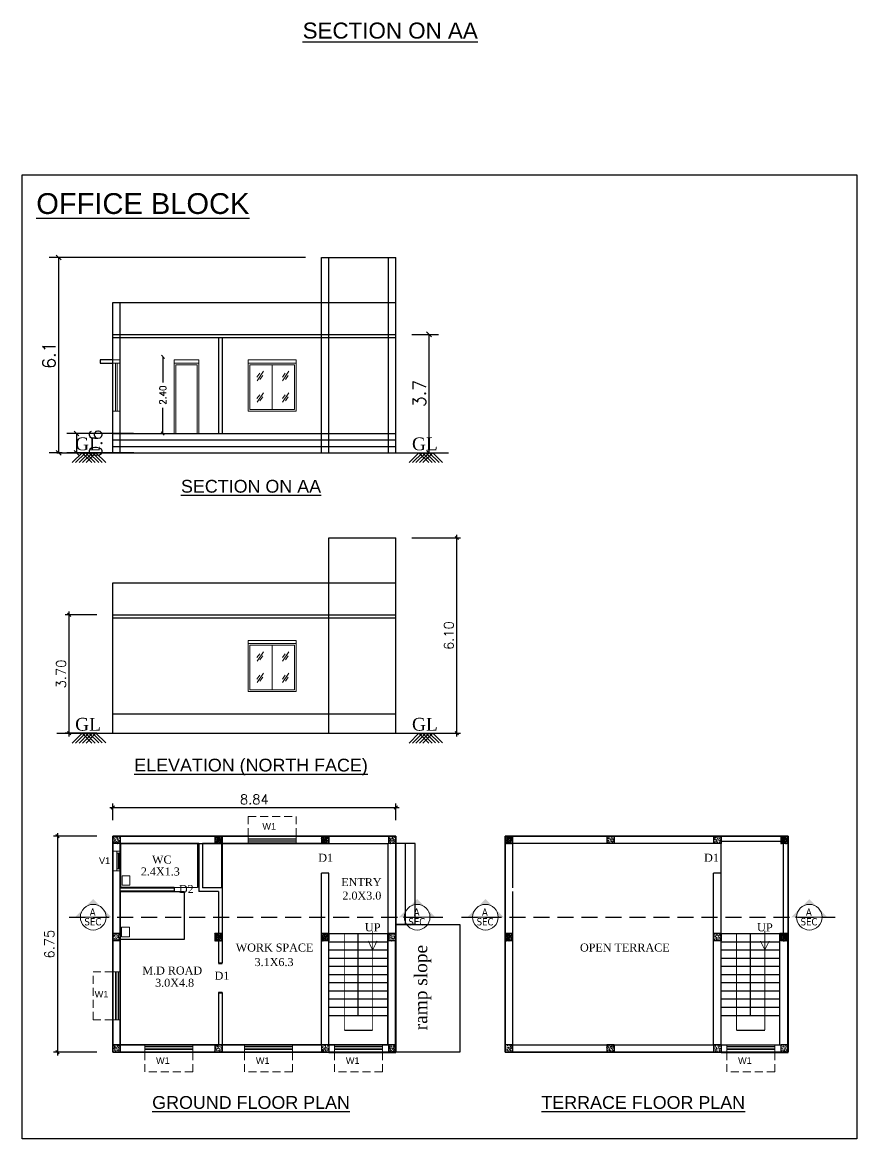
# Model space of a CAD drawing. Header units: metres. Extents: x 45752 to 165956, y -20087 to -17423.
# Drawn here: x 165883.07 to 165909.14, y -17599.53 to -17564.65 of the extents above; entities that cross this region are included whole.
import ezdxf
from ezdxf.enums import TextEntityAlignment as Align

# ---------------------------------------------------------------- set-up
doc = ezdxf.new("R2010")
doc.units = ezdxf.units.M
doc.header["$MEASUREMENT"] = 0
for name, pattern in [('CENTER', [2, 1.25, -0.25, 0.25, -0.25]), ('CENTERX2', [20.32, 12.7, -2.54, 2.54, -2.54]), ('HIDDEN', [0.375, 0.25, -0.125])]:
    doc.linetypes.add(name, pattern=pattern)
doc.layers.get('0').update_dxf_attribs({"linetype": 'CONTINUOUS', "lineweight": 30})
doc.layers.get('Defpoints').update_dxf_attribs({"linetype": 'CONTINUOUS'})
for name, color, linetype, lineweight in [('2.5 Door-Window', 6, 'CONTINUOUS', 9), ('BLK_4_FLR_0_WASH', 243, 'CONTINUOUS', 5), ('G.TEXT', 7, 'CONTINUOUS', 18), ('GRID CIRCULE', 8, 'CONTINUOUS', 18), ('HAT', 8, 'CONTINUOUS', 5), ('Title', 4, 'CONTINUOUS', 25), ('WALL', 7, 'CONTINUOUS', 40), ('WIN', 1, 'CONTINUOUS', 20)]:
    doc.layers.add(name, color=color, linetype=linetype, lineweight=lineweight)
for name, color, linetype in [('2CON', 1, 'CONTINUOUS'), ('5.1 TEXT', 7, 'CENTERX2'), ('BLDG', 6, 'CONTINUOUS'), ('BLK_4_FLR_0_CARPET_AREA', 14, 'CONTINUOUS'), ('BLK_4_FLR_0_REGULAR_ROOM_1', 4, 'CONTINUOUS'), ('BLK_4_FLR_0_WATER_CLOSET', 213, 'CONTINUOUS'), ('BLK_4_FLR_0_WC_BATH_HT', 223, 'CONTINUOUS'), ('BLK_4_HT_OF_BLDG', 5, 'CONTINUOUS'), ('BLK_4_PLINTH_HEIGHT', 7, 'CONTINUOUS'), ('concrete beam', 219, 'CONTINUOUS'), ('EL-DP', 200, 'CONTINUOUS'), ('frame', 253, 'CONTINUOUS'), ('G Line', 253, 'CONTINUOUS'), ('road', 1, 'CONTINUOUS'), ('Text', 4, 'CONTINUOUS')]:
    doc.layers.add(name, color=color, linetype=linetype)
doc.layers.add('BLK_4_COVERED_AREA', color=140, linetype='CONTINUOUS', plot=False)
doc.layers.add('BLK_4_FLR_0_BLT_UP_AREA', color=45, linetype='CONTINUOUS', plot=False)
doc.styles.add('NOS.', font='times.ttf')
doc.styles.add('ROMANS', font='romans')
doc.styles.add('ROMANT', font='arial.ttf')
doc.styles.add('ROOM TEXT', font='arial.ttf')
doc.styles.add('RS', font='romans.shx')
doc.styles.get("Standard").update_dxf_attribs({"font": 'romans.shx'})
doc.styles.add('Title block Rev. text', font='tahoma.ttf')
doc.dimstyles.new('app', dxfattribs={"dimtxt": 0.2, "dimasz": 0.1, "dimexe": 0.18, "dimexo": 0.0625, "dimgap": 0.09, "dimtad": 0, "dimzin": 0, "dimdsep": 46, "dimtxsty": 'Standard', "dimblk": 'OBLIQUE', "dimcen": 0.09, "dimse1": 1, "dimse2": 1, "dimclrd": 8, "dimclre": 8, "dimclrt": 6, "dimadec": 0, "dimazin": 0, "dimtfac": 1, "dimtofl": 0, "dimtmove": 0, "dimatfit": 3, "dimfxl": 0, "dimtolj": 1, "dimtzin": 0, "dimarcsym": 0})
doc.dimstyles.new('my1', dxfattribs={"dimtxt": 0.3, "dimasz": 0.1, "dimexe": 0.12, "dimexo": 0.5, "dimgap": 0.1, "dimtad": 1, "dimtoh": 1, "dimzin": 3, "dimdsep": 46, "dimtxsty": 'RS', "dimblk": 'OBLIQUE', "dimcen": 0.09, "dimdle": 0.1, "dimclrd": 8, "dimclre": 8, "dimclrt": 4, "dimadec": 0, "dimazin": 0, "dimtfac": 1, "dimtofl": 0, "dimtmove": 0, "dimatfit": 3, "dimldrblk": 'OBLIQUE', "dimfxl": 0, "dimtolj": 1, "dimtzin": 0, "dimarcsym": 0})
doc.dimstyles.get("Standard").update_dxf_attribs({"dimtxt": 0.4, "dimasz": 0.15, "dimexe": 0.3, "dimexo": 0.5, "dimgap": 0.1, "dimtad": 1, "dimtoh": 1, "dimdec": 4, "dimzin": 11, "dimdsep": 46, "dimtxsty": 'ROMANS', "dimblk": 'OBLIQUE', "dimcen": 0.09375, "dimadec": 0, "dimazin": 0, "dimtfac": 1, "dimtdec": 4, "dimtofl": 0, "dimtmove": 2, "dimatfit": 3, "dimfxl": 0, "dimtolj": 1, "dimtzin": 0, "dimarcsym": 0})
pattern_1 = [(40, (2625.20671, -1555.132774), (-0.0062752135, 0.0717260183), [0.0075, -0.0825]), (95, (2625.20671, -1555.132774), (0.0752192134, -0.0138751334), [0.006, -0.066]), (349.5486, (2625.206186, -1555.1268), (0.0689439542, 0.0578509382), [0.006374019, -0.0701142112]), (43.8158, (2625.22671, -1555.132774), (-0.0165519014, 0.1067241049), [0.01125, -0.12375]), (353.3644, (2625.22533, -1555.12388), (0.097411787, 0.0934662706), [0.0095610288, -0.1051713]), (98.8158, (2625.22671, -1555.13277), (0.09741186, 0.0934661945), [0.009, -0.099]), (69, (2625.22171, -1555.122774), (-0.0402618891, 0.0596907052), [0.0075, -0.0825]), (124, (2625.22171, -1555.122774), (0.0725150045, 0.0243315332), [0.006, -0.066]), (18.5486, (2625.21835, -1555.1178), (0.0322530497, 0.0840222629), [0.006374019, -0.0701142112]), (52.5, (2625.206708, -1555.132774), (0.03328938538, 0.00121598553), [0, -0.0652, 0, -0.067, 0, -0.06625]), (82.5, (2625.20671, -1555.132774), (0.0394411712, 0.02630695374), [0, -0.0382, 0, -0.0637, 0, -0.02525]), (122.5, (2625.206708, -1555.155074), (-0.00225548717, 0.05338224362), [0, -0.025, 0, -0.078, 0, -0.1035]), (132.5, (2625.20671, -1555.165074), (0.0100104982, 0.0583186169), [0, -0.0325, 0, -0.0518, 0, -0.0735])]

# ---------------------------------------------------------------- blocks, each defined once
blk = doc.blocks.new('V2')
at = {"layer": 'HAT'}
for p, q in [((1.5, 9.5), (1.5, -9.5)), ((2.5, -9.5), (2.5, 9.5))]:
    blk.add_line(p, q, dxfattribs=at)
at = {"layer": 'WIN'}
for p, q in [((0, 12), (9, 12)), ((0, 9.5), (0, -9.5)), ((4, 9.5), (4, -9.5)), ((9, -12), (9, 12)), ((0, -12), (9, -12))]:
    blk.add_line(p, q, dxfattribs=at)
for points in [[(4, 9.5), (4, 9.5), (4, 9.5), (4, 12), (0, 12), (0, 9.5)], [(4, -9.5), (4, -9.5), (4, -9.5), (4, -12), (0, -12), (0, -9.5)]]:
    blk.add_lwpolyline(points, close=True, dxfattribs=at)
blk = doc.blocks.new('CEEECOL')
at = {"layer": 'concrete beam'}
h = blk.add_hatch(dxfattribs=at)
h.set_pattern_fill('AR-CONC', color=256, scale=0.01, angle=-90, style=0)
h.set_pattern_definition(pattern_1)
h.paths.add_polyline_path([(0.23, 0.23), (0.23, 0), (0, 0), (0, 0.23)])
h = blk.add_hatch(dxfattribs=at)
h.set_pattern_fill('AR-CONC', color=256, scale=0.01, angle=-90, style=0)
h.set_pattern_definition(pattern_1)
h.paths.add_polyline_path([(0.23, 0.23), (0.23, 0), (0, 0), (0, 0.23)])
for p, q in [((0.23, 0.23), (0, 0.23)), ((0, 0.23), (0, 0)), ((0.23, 0.23), (0, 0.23)), ((0, 0.23), (0, 0)), ((0.23, 0), (0, 0)), ((0.23, 0.23), (0.23, 0)), ((0.23, 0.23), (0.23, 0))]:
    blk.add_line(p, q, dxfattribs=at)
at = {"layer": 'frame'}
blk.add_line((0.228, 0), (0.002, 0), dxfattribs=at)
blk.add_line((0.228, 0), (0.002, 0), dxfattribs=at)
blk = doc.blocks.new('_Oblique')
at = {"color": 0, "linetype": 'ByBlock', "lineweight": -2}
blk.add_line((-0.5, -0.5), (0.5, 0.5), dxfattribs=at)
blk = doc.blocks.new('*D162')
at = {"layer": 'BLK_4_PLINTH_HEIGHT', "color": 0, "lineweight": -2, "ltscale": 400}
for p, q in [((165886.537, -17577.496), (165884.462, -17577.496)), ((165884.762, -17577.496), (165884.762, -17578.096)), ((165886.552, -17578.096), (165884.462, -17578.096))]:
    blk.add_line(p, q, dxfattribs=at)
at = {"layer": 'Defpoints', "color": 0, "ltscale": 400}
for p in [(165887.037, -17577.496), (165884.762, -17578.096), (165887.052, -17578.096)]:
    blk.add_point(p, dxfattribs=at)
at = {"layer": 'BLK_4_PLINTH_HEIGHT', "color": 0, "lineweight": -2, "ltscale": 400, "xscale": 0.15, "yscale": 0.15, "zscale": 0.15}
for p, rotation in [((165884.762, -17577.496), 90), ((165884.762, -17578.096), 270)]:
    blk.add_blockref('_Oblique', p, dxfattribs=dict(at, rotation=rotation))
at = {"layer": 'BLK_4_PLINTH_HEIGHT', "color": 0, "ltscale": 400, "insert": (165885.358, -17577.796), "char_height": 0.4, "attachment_point": 5, "rotation": 90, "style": 'ROMANS'}
blk.add_mtext('\\A1;0.6', dxfattribs=at)
blk = doc.blocks.new('*D163')
at = {"layer": 'BLK_4_HT_OF_BLDG', "color": 0, "lineweight": -2}
for p, q in [((165891.915, -17571.996), (165883.904, -17571.996)), ((165884.204, -17578.096), (165884.204, -17571.996)), ((165884.315, -17578.096), (165883.904, -17578.096))]:
    blk.add_line(p, q, dxfattribs=at)
at = {"layer": 'Defpoints', "color": 0}
for p in [(165884.204, -17571.996), (165892.415, -17571.996), (165884.815, -17578.096)]:
    blk.add_point(p, dxfattribs=at)
at = {"layer": 'BLK_4_HT_OF_BLDG', "color": 0, "lineweight": -2, "xscale": 0.15, "yscale": 0.15, "zscale": 0.15}
for p, rotation in [((165884.204, -17571.996), 90), ((165884.204, -17578.096), 270)]:
    blk.add_blockref('_Oblique', p, dxfattribs=dict(at, rotation=rotation))
at = {"layer": 'BLK_4_HT_OF_BLDG', "color": 0, "insert": (165883.904, -17575.046), "char_height": 0.4, "attachment_point": 5, "rotation": 90, "style": 'ROMANS'}
blk.add_mtext('\\A1;6.1', dxfattribs=at)
blk = doc.blocks.new('*D164')
at = {"layer": 'BLK_4_FLR_0_REGULAR_ROOM_1', "color": 0, "lineweight": -2}
for p, q in [((165895.24, -17574.396), (165896.075, -17574.396)), ((165895.775, -17578.096), (165895.775, -17574.396)), ((165895.186, -17578.096), (165896.075, -17578.096))]:
    blk.add_line(p, q, dxfattribs=at)
at = {"layer": 'Defpoints', "color": 0}
for p in [(165894.74, -17574.396), (165895.775, -17574.396), (165894.686, -17578.096)]:
    blk.add_point(p, dxfattribs=at)
at = {"layer": 'BLK_4_FLR_0_REGULAR_ROOM_1', "color": 0, "lineweight": -2, "xscale": 0.15, "yscale": 0.15, "zscale": 0.15}
for p, rotation in [((165895.775, -17574.396), 90), ((165895.775, -17578.096), 270)]:
    blk.add_blockref('_Oblique', p, dxfattribs=dict(at, rotation=rotation))
at = {"layer": 'BLK_4_FLR_0_REGULAR_ROOM_1', "color": 0, "insert": (165895.475, -17576.246), "char_height": 0.4, "attachment_point": 5, "rotation": 90, "style": 'ROMANS'}
blk.add_mtext('\\A1;3.7', dxfattribs=at)
blk = doc.blocks.new('*D175')
at = {"layer": 'Defpoints', "color": 0}
for p in [(165894.74, -17589.178), (165885.898, -17590.077), (165894.74, -17590.077)]:
    blk.add_point(p, dxfattribs=at)
at = {"layer": 'road', "color": 8, "lineweight": -2}
for p, q in [((165885.798, -17589.178), (165894.84, -17589.178)), ((165885.898, -17589.577), (165885.898, -17589.058)), ((165894.74, -17589.577), (165894.74, -17589.058))]:
    blk.add_line(p, q, dxfattribs=at)
at = {"layer": 'road', "color": 8, "lineweight": -2, "xscale": 0.1, "yscale": 0.1, "zscale": 0.1, "rotation": 180}
blk.add_blockref('_Oblique', (165885.898, -17589.178), dxfattribs=at)
at = {"layer": 'road', "color": 8, "lineweight": -2, "xscale": 0.1, "yscale": 0.1, "zscale": 0.1}
blk.add_blockref('_Oblique', (165894.74, -17589.178), dxfattribs=at)
at = {"layer": 'road', "color": 4, "insert": (165890.319, -17588.928), "char_height": 0.3, "attachment_point": 5, "style": 'RS'}
blk.add_mtext('\\A1;8.84', dxfattribs=at)
blk = doc.blocks.new('*D176')
at = {"layer": 'Defpoints', "color": 0}
for p in [(165885.898, -17590.077), (165884.166, -17596.824), (165885.898, -17596.824)]:
    blk.add_point(p, dxfattribs=at)
at = {"layer": 'road', "color": 8, "lineweight": -2}
for p, q in [((165885.398, -17590.077), (165884.046, -17590.077)), ((165884.166, -17589.977), (165884.166, -17596.924)), ((165885.398, -17596.824), (165884.046, -17596.824))]:
    blk.add_line(p, q, dxfattribs=at)
at = {"layer": 'road', "color": 8, "lineweight": -2, "xscale": 0.1, "yscale": 0.1, "zscale": 0.1}
for p, rotation in [((165884.166, -17590.077), 90), ((165884.166, -17596.824), 270)]:
    blk.add_blockref('_Oblique', p, dxfattribs=dict(at, rotation=rotation))
at = {"layer": 'road', "color": 4, "insert": (165883.916, -17593.451), "char_height": 0.3, "attachment_point": 5, "rotation": 90, "style": 'RS'}
blk.add_mtext('\\A1;6.75', dxfattribs=at)
blk = doc.blocks.new('*D177')
at = {"layer": 'Defpoints', "color": 0}
for p in [(165884.53, -17583.158), (165885.898, -17583.158), (165885.898, -17586.858)]:
    blk.add_point(p, dxfattribs=at)
at = {"layer": 'road', "color": 8, "lineweight": -2}
for p, q in [((165885.398, -17583.158), (165884.41, -17583.158)), ((165884.53, -17586.958), (165884.53, -17583.058)), ((165885.398, -17586.858), (165884.41, -17586.858))]:
    blk.add_line(p, q, dxfattribs=at)
at = {"layer": 'road', "color": 8, "lineweight": -2, "xscale": 0.1, "yscale": 0.1, "zscale": 0.1}
for p, rotation in [((165884.53, -17583.158), 90), ((165884.53, -17586.858), 270)]:
    blk.add_blockref('_Oblique', p, dxfattribs=dict(at, rotation=rotation))
at = {"layer": 'road', "color": 4, "insert": (165884.28, -17585.008), "char_height": 0.3, "attachment_point": 5, "rotation": 90, "style": 'RS'}
blk.add_mtext('\\A1;3.70', dxfattribs=at)
blk = doc.blocks.new('*D178')
at = {"layer": 'Defpoints', "color": 0}
for p in [(165894.74, -17580.758), (165896.644, -17580.758), (165894.74, -17586.858)]:
    blk.add_point(p, dxfattribs=at)
at = {"layer": 'road', "color": 8, "lineweight": -2}
for p, q in [((165895.24, -17580.758), (165896.764, -17580.758)), ((165896.644, -17586.958), (165896.644, -17580.658)), ((165895.24, -17586.858), (165896.764, -17586.858))]:
    blk.add_line(p, q, dxfattribs=at)
at = {"layer": 'road', "color": 8, "lineweight": -2, "xscale": 0.1, "yscale": 0.1, "zscale": 0.1}
for p, rotation in [((165896.644, -17580.758), 90), ((165896.644, -17586.858), 270)]:
    blk.add_blockref('_Oblique', p, dxfattribs=dict(at, rotation=rotation))
at = {"layer": 'road', "color": 4, "insert": (165896.394, -17583.808), "char_height": 0.3, "attachment_point": 5, "rotation": 90, "style": 'RS'}
blk.add_mtext('\\A1;6.10', dxfattribs=at)
blk = doc.blocks.new('*D179')
at = {"layer": 'BLK_4_FLR_0_WC_BATH_HT', "lineweight": -2}
for p, q in [((165887.462, -17575.096), (165887.46, -17575.902)), ((165887.455, -17577.496), (165887.458, -17576.691))]:
    blk.add_line(p, q, dxfattribs=at)
at = {"layer": 'Defpoints', "color": 0}
for p in [(165887.462, -17575.096), (165887.47, -17575.096), (165887.462, -17577.496)]:
    blk.add_point(p, dxfattribs=at)
at = {"layer": 'BLK_4_FLR_0_WC_BATH_HT', "lineweight": -2, "xscale": 0.1, "yscale": 0.1, "zscale": 0.1}
for p, rotation in [((165887.462, -17575.096), 89.83183966425553), ((165887.455, -17577.496), 269.8318396642555)]:
    blk.add_blockref('_Oblique', p, dxfattribs=dict(at, rotation=rotation))
at = {"layer": 'BLK_4_FLR_0_WC_BATH_HT', "insert": (165887.459, -17576.296), "char_height": 0.2, "attachment_point": 5, "rotation": 89.8318}
blk.add_mtext('\\A1;2.40', dxfattribs=at)

msp = doc.modelspace()

# ---------------------------------------------------------------- hatches: boundary and pattern name
at = {"layer": 'GRID CIRCULE'}
h = msp.add_hatch(dxfattribs=at)
h.set_pattern_fill('ANSI31', color=256, scale=0.000829326, angle=180, style=0)
h.set_pattern_definition([(135, (166297.34395141, -17674.38930754), (7.3302775938e-05, 7.3302775938e-05), [])])
h.paths.add_polyline_path([(165885.56654, -17592.32394, -0.19891237), (165885.68382, -17592.60709), (165885.84969, -17592.60709)])
h.paths.add_polyline_path([(165885.56654, -17592.32394), (165885.28339, -17592.04079), (165885.00024, -17592.32394, -0.19891237), (165885.28339, -17592.20666, -0.19891237)])
h.paths.add_polyline_path([(165884.71709, -17592.60709), (165884.88296, -17592.60709, -0.19891237), (165885.00024, -17592.32394)])
h = msp.add_hatch(dxfattribs=at)
h.set_pattern_fill('ANSI31', color=256, scale=0.000829326, angle=180, style=0)
h.set_pattern_definition([(135, (166307.46540153, -17674.38930754), (7.3302775938e-05, 7.3302775938e-05), [])])
h.paths.add_polyline_path([(165895.68799, -17592.32394, -0.19891237), (165895.80527, -17592.60709), (165895.97114, -17592.60709)])
h.paths.add_polyline_path([(165895.68799, -17592.32394), (165895.40484, -17592.04079), (165895.12169, -17592.32394, -0.19891237), (165895.40484, -17592.20666, -0.19891237)])
h.paths.add_polyline_path([(165894.83854, -17592.60709), (165895.00441, -17592.60709, -0.19891237), (165895.12169, -17592.32394)])
h = msp.add_hatch(dxfattribs=at)
h.set_pattern_fill('ANSI31', color=256, scale=0.000829326, angle=180, style=0)
h.set_pattern_definition([(135, (166309.59809451, -17674.38930754), (7.3302775938e-05, 7.3302775938e-05), [])])
h.paths.add_polyline_path([(165897.82068, -17592.32394, -0.19891237), (165897.93797, -17592.60709), (165898.10383, -17592.60709)])
h.paths.add_polyline_path([(165897.82068, -17592.32394), (165897.53753, -17592.04079), (165897.25438, -17592.32394, -0.19891237), (165897.53753, -17592.20666, -0.19891237)])
h.paths.add_polyline_path([(165896.97124, -17592.60709), (165897.1371, -17592.60709, -0.19891237), (165897.25438, -17592.32394)])
h = msp.add_hatch(dxfattribs=at)
h.set_pattern_fill('ANSI31', color=256, scale=0.000829326, angle=180, style=0)
h.set_pattern_definition([(135, (166319.71954463, -17674.38930754), (7.3302775938e-05, 7.3302775938e-05), [])])
h.paths.add_polyline_path([(165907.94213, -17592.32394, -0.19891237), (165908.05942, -17592.60709), (165908.22528, -17592.60709)])
h.paths.add_polyline_path([(165907.94213, -17592.32394), (165907.65898, -17592.04079), (165907.37583, -17592.32394, -0.19891237), (165907.65898, -17592.20666, -0.19891237)])
h.paths.add_polyline_path([(165907.09269, -17592.60709), (165907.25855, -17592.60709, -0.19891237), (165907.37583, -17592.32394)])

# ---------------------------------------------------------------- linework, layer by layer
at = {"color": 7, "ltscale": 20}
for p, q in [((165889.19451, -17574.49645), (165889.19455, -17577.49645)), ((165889.30951, -17574.49645), (165889.30955, -17577.49645)), ((165888.58116, -17590.3073), (165886.12783, -17590.30734)), ((165886.12783, -17590.30734), (165886.12785, -17591.68478)), ((165888.58116, -17590.3073), (165888.58119, -17591.8023)), ((165889.30949, -17590.30728), (165888.69616, -17590.30729)), ((165888.69616, -17590.30729), (165888.69618, -17591.68729)), ((165892.64449, -17590.30738), (165889.30949, -17590.30728)), ((165900.8353, -17590.3073), (165898.38197, -17590.30734)), ((165898.38197, -17590.30734), (165898.382, -17591.68478)), ((165901.56364, -17590.30728), (165900.8353, -17590.3073)), ((165904.89864, -17590.30738), (165901.56364, -17590.30728)), ((165892.64451, -17591.22738), (165892.41451, -17591.22739)), ((165892.4146, -17596.59406), (165892.41451, -17591.22739)), ((165904.89865, -17591.22738), (165904.66865, -17591.22739)), ((165904.66874, -17596.59406), (165904.66865, -17591.22739)), ((165887.81452, -17591.68475), (165887.81452, -17591.80231)), ((165889.30952, -17591.68728), (165888.69618, -17591.68729)), ((165889.30952, -17591.68728), (165889.30955, -17594.04478)), ((165886.12785, -17591.80234), (165886.12793, -17596.59401)), ((165889.19452, -17591.80228), (165888.58119, -17591.8023)), ((165889.19452, -17591.80228), (165889.19455, -17594.04478)), ((165898.382, -17591.80234), (165898.38207, -17596.59401)), ((165894.4846, -17596.59402), (165894.48453, -17593.11846)), ((165906.73874, -17596.59402), (165906.73867, -17593.11846)), ((165889.19457, -17594.96478), (165889.1946, -17596.59395)), ((165889.30957, -17594.96478), (165889.3096, -17596.59395)), ((165893.13006, -17596.13404), (165894.0134, -17596.13403)), ((165905.3842, -17596.13404), (165906.26754, -17596.13403)), ((165886.12793, -17596.59401), (165889.1946, -17596.59395)), ((165889.3096, -17596.59395), (165892.4146, -17596.59406)), ((165892.6446, -17596.59405), (165894.4846, -17596.59402)), ((165898.38207, -17596.59401), (165901.44874, -17596.59395)), ((165901.56374, -17596.59395), (165904.66874, -17596.59406)), ((165904.89874, -17596.59405), (165906.73874, -17596.59402))]:
    msp.add_line(p, q, dxfattribs=at)
for points in [[(165892.64449, -17590.30738), (165892.64449, -17590.07738), (165885.89782, -17590.07735), (165885.89793, -17596.82401), (165892.6446, -17596.82405)], [(165904.89864, -17590.30738), (165904.89863, -17590.07738), (165898.15197, -17590.07735), (165898.15208, -17596.82401), (165904.89874, -17596.82405)], [(165892.6446, -17596.59405), (165892.64451, -17591.22738)], [(165904.89874, -17596.59405), (165904.89865, -17591.22738)]]:
    msp.add_lwpolyline(points, dxfattribs=at)
at = {"layer": '2.5 Door-Window', "linetype": 'Continuous'}
for p, q in [((165886.12797, -17575.19645), (165885.89797, -17575.19645)), ((165885.89797, -17575.29645), (165886.12797, -17575.29645)), ((165885.97493, -17575.29645), (165885.97493, -17576.79645)), ((165886.02689, -17575.29645), (165886.02689, -17576.79645)), ((165887.81452, -17575.29645), (165888.58119, -17575.29645)), ((165887.81452, -17575.29645), (165887.81452, -17577.49645)), ((165888.58119, -17575.29645), (165888.58119, -17577.49645)), ((165890.12413, -17576.79645), (165890.12413, -17575.29645)), ((165890.12413, -17575.29645), (165891.62413, -17575.29645)), ((165891.62413, -17575.29645), (165891.62413, -17576.79645)), ((165887.86452, -17575.34645), (165888.53119, -17575.34645)), ((165887.86452, -17575.34645), (165887.86452, -17577.49645)), ((165888.53119, -17575.34645), (165888.53119, -17577.49645)), ((165890.12496, -17576.74645), (165890.12496, -17575.34645)), ((165890.17413, -17576.74645), (165890.17413, -17575.34645)), ((165890.17413, -17575.34645), (165891.57413, -17575.34645)), ((165890.87413, -17576.74645), (165890.87413, -17575.34645)), ((165891.57413, -17575.34645), (165891.57413, -17576.74645)), ((165886.12797, -17576.79645), (165885.89797, -17576.79645)), ((165891.62413, -17576.79645), (165890.12413, -17576.79645)), ((165891.57413, -17576.74645), (165890.17413, -17576.74645)), ((165890.12413, -17585.55756), (165890.12413, -17584.05756)), ((165890.12413, -17584.05756), (165891.62413, -17584.05756)), ((165890.12496, -17585.50756), (165890.12496, -17584.10756)), ((165890.17413, -17585.50756), (165890.17413, -17584.10756)), ((165890.17413, -17584.10756), (165891.57413, -17584.10756)), ((165890.87413, -17585.50756), (165890.87413, -17584.10756)), ((165891.57413, -17584.10756), (165891.57413, -17585.50756)), ((165891.62413, -17584.05756), (165891.62413, -17585.55756)), ((165891.62413, -17585.55756), (165890.12413, -17585.55756)), ((165891.57413, -17585.50756), (165890.17413, -17585.50756))]:
    msp.add_line(p, q, dxfattribs=at)
for points in [[(165887.81452, -17575.19645), (165887.81452, -17575.29645), (165888.58119, -17575.29645), (165888.58119, -17575.19645), (165887.81452, -17575.19645)], [(165890.12413, -17575.19645), (165890.12413, -17575.29645), (165891.62413, -17575.29645), (165891.62413, -17575.19645), (165890.12413, -17575.19645)], [(165890.12413, -17583.95756), (165890.12413, -17584.05756), (165891.62413, -17584.05756), (165891.62413, -17583.95756), (165890.12413, -17583.95756)]]:
    msp.add_lwpolyline(points, dxfattribs=at)
at = {"layer": '2CON', "lineweight": 0}
for p, q in [((165884.62625, -17578.40363), (165884.93343, -17578.09645)), ((165884.73485, -17578.40363), (165885.04204, -17578.09645)), ((165884.84346, -17578.40363), (165885.15064, -17578.09645)), ((165885.24061, -17578.40363), (165884.93343, -17578.09645)), ((165884.95206, -17578.40363), (165885.25925, -17578.09645)), ((165885.34922, -17578.40363), (165885.04204, -17578.09645)), ((165885.06067, -17578.40363), (165885.36785, -17578.09645)), ((165885.45783, -17578.4016), (165885.15064, -17578.09441)), ((165885.56643, -17578.4016), (165885.25925, -17578.09441)), ((165885.67504, -17578.4016), (165885.36785, -17578.09441)), ((165895.1511, -17578.40363), (165895.45828, -17578.09645)), ((165895.25971, -17578.40363), (165895.56689, -17578.09645)), ((165895.36831, -17578.40363), (165895.6755, -17578.09645)), ((165895.76547, -17578.40363), (165895.45828, -17578.09645)), ((165895.47692, -17578.40363), (165895.7841, -17578.09645)), ((165895.87407, -17578.40363), (165895.56689, -17578.09645)), ((165895.58552, -17578.40363), (165895.89271, -17578.09645)), ((165895.98268, -17578.4016), (165895.6755, -17578.09441)), ((165896.09129, -17578.4016), (165895.7841, -17578.09441)), ((165896.19989, -17578.4016), (165895.89271, -17578.09441)), ((165884.62625, -17587.16475), (165884.93343, -17586.85756)), ((165884.73485, -17587.16475), (165885.04204, -17586.85756)), ((165884.84346, -17587.16475), (165885.15064, -17586.85756)), ((165885.24061, -17587.16475), (165884.93343, -17586.85756)), ((165884.95206, -17587.16475), (165885.25925, -17586.85756)), ((165885.34922, -17587.16475), (165885.04204, -17586.85756)), ((165885.06067, -17587.16475), (165885.36785, -17586.85756)), ((165885.45783, -17587.16272), (165885.15064, -17586.85553)), ((165885.56643, -17587.16272), (165885.25925, -17586.85553)), ((165885.67504, -17587.16272), (165885.36785, -17586.85553)), ((165895.1511, -17587.16475), (165895.45828, -17586.85756)), ((165895.25971, -17587.16475), (165895.56689, -17586.85756)), ((165895.36831, -17587.16475), (165895.6755, -17586.85756)), ((165895.76547, -17587.16475), (165895.45828, -17586.85756)), ((165895.47692, -17587.16475), (165895.7841, -17586.85756)), ((165895.87407, -17587.16475), (165895.56689, -17586.85756)), ((165895.58552, -17587.16475), (165895.89271, -17586.85756)), ((165895.98268, -17587.16272), (165895.6755, -17586.85553)), ((165896.09129, -17587.16272), (165895.7841, -17586.85553)), ((165896.19989, -17587.16272), (165895.89271, -17586.85553))]:
    msp.add_line(p, q, dxfattribs=at)
at = {"layer": 'BLDG'}
for p, q in [((165892.64453, -17593.1185), (165894.48453, -17593.11846)), ((165892.64454, -17593.37405), (165894.48454, -17593.37402)), ((165904.89867, -17593.1185), (165906.73867, -17593.11846)), ((165904.89868, -17593.37405), (165906.73868, -17593.37402)), ((165892.64454, -17593.62961), (165894.48454, -17593.62957)), ((165904.89868, -17593.62961), (165906.73868, -17593.62957)), ((165892.64455, -17593.88516), (165894.48455, -17593.88513)), ((165904.89869, -17593.88516), (165906.73869, -17593.88513)), ((165892.64455, -17594.14072), (165894.48455, -17594.14068)), ((165892.64456, -17594.39627), (165894.48456, -17594.39624)), ((165904.89869, -17594.14072), (165906.73869, -17594.14068)), ((165904.8987, -17594.39627), (165906.7387, -17594.39624)), ((165892.64456, -17594.65183), (165894.48456, -17594.6518)), ((165904.8987, -17594.65183), (165906.7387, -17594.6518)), ((165892.64457, -17594.90738), (165894.48457, -17594.90735)), ((165892.64457, -17595.16294), (165894.48457, -17595.16291)), ((165904.89871, -17594.90738), (165906.73871, -17594.90735)), ((165904.89871, -17595.16294), (165906.73871, -17595.16291)), ((165892.64457, -17595.4185), (165894.48457, -17595.41846)), ((165904.89872, -17595.4185), (165906.73872, -17595.41846)), ((165892.64458, -17595.67405), (165894.48458, -17595.67402)), ((165904.89872, -17595.67405), (165906.73872, -17595.67402))]:
    msp.add_line(p, q, dxfattribs=at)
at = {"layer": 'BLDG', "ltscale": 20}
for p, q in [((165893.56458, -17595.67403), (165893.56453, -17593.11848)), ((165905.81872, -17595.67403), (165905.81867, -17593.11848))]:
    msp.add_line(p, q, dxfattribs=at)
at = {"layer": 'BLDG', "linetype": 'CENTER', "const_width": 0.02556}
for points in [[(165894.01394, -17593.03007), (165894.0134, -17596.13403)], [(165906.26808, -17593.03007), (165906.26754, -17596.13403)], [(165893.13, -17593.11849), (165893.13006, -17596.13404)], [(165894.01335, -17593.62958), (165893.87494, -17593.34856)], [(165894.01335, -17593.62958), (165894.15176, -17593.34855)], [(165905.38415, -17593.11849), (165905.3842, -17596.13404)], [(165906.2675, -17593.62958), (165906.12908, -17593.34856)], [(165906.2675, -17593.62958), (165906.4059, -17593.34855)]]:
    msp.add_lwpolyline(points, dxfattribs=at)
at = {"layer": 'BLDG', "const_width": 0.02556}
for points in [[(165893.13006, -17596.13404), (165894.0134, -17596.13403)], [(165905.3842, -17596.13404), (165906.26754, -17596.13403)]]:
    msp.add_lwpolyline(points, dxfattribs=at)
at = {"layer": 'BLK_4_COVERED_AREA', "lineweight": 25}
msp.add_lwpolyline([(165885.89782, -17590.07735), (165894.74005, -17590.07722), (165894.74016, -17596.82401), (165885.89793, -17596.82401)], close=True, dxfattribs=at)
at = {"layer": 'BLK_4_FLR_0_BLT_UP_AREA', "color": 45, "lineweight": 25}
msp.add_lwpolyline([(165885.89782, -17590.07735), (165894.74005, -17590.07722), (165894.74016, -17596.82401), (165885.89793, -17596.82401)], close=True, dxfattribs=at)
at = {"layer": 'BLK_4_FLR_0_CARPET_AREA', "linetype": 'ByBlock', "lineweight": -2}
msp.add_lwpolyline([(165894.4846, -17596.59402), (165886.12783, -17596.59402), (165886.12783, -17590.30734), (165894.4846, -17590.30734)], close=True, dxfattribs=at)
at = {"layer": 'BLK_4_FLR_0_REGULAR_ROOM_1', "color": 4}
msp.add_lwpolyline([(165894.4846, -17596.59402), (165886.12783, -17596.59402), (165886.12783, -17590.30734), (165894.4846, -17590.30734)], close=True, dxfattribs=at)
at = {"layer": 'BLK_4_FLR_0_WASH', "color": 60}
for points in [[(165886.42966, -17591.61112), (165886.42966, -17591.31112), (165886.18467, -17591.31112), (165886.18467, -17591.61112)], [(165886.41696, -17593.21586), (165886.41696, -17592.91586), (165886.17197, -17592.91586), (165886.17197, -17593.21586)]]:
    msp.add_lwpolyline(points, close=True, dxfattribs=at)
at = {"layer": 'BLK_4_FLR_0_WATER_CLOSET', "color": 1, "ltscale": 400}
msp.add_lwpolyline([(165886.14165, -17591.68478), (165886.14165, -17590.30734), (165888.54107, -17590.3073), (165888.5411, -17591.68278)], close=True, dxfattribs=at)
at = {"layer": 'BLK_4_FLR_0_WATER_CLOSET', "color": 2, "ltscale": 400}
msp.add_lwpolyline([(165886.12783, -17593.30234), (165886.12783, -17591.80234), (165888.12783, -17591.80234), (165888.12783, -17593.30234)], close=True, dxfattribs=at)
at = {"layer": 'EL-DP', "linetype": 'HIDDEN', "ltscale": 2}
for p, q in [((165884.53543, -17592.60709), (165896.20857, -17592.60709)), ((165896.78958, -17592.60709), (165908.46271, -17592.60709))]:
    msp.add_line(p, q, dxfattribs=at)
at = {"layer": 'G Line', "linetype": 'ByBlock', "lineweight": -2}
msp.add_lwpolyline([(165896.74009, -17596.82383), (165894.74009, -17596.82383), (165894.74009, -17592.83716), (165896.74009, -17592.83716)], close=True, dxfattribs=at)
at = {"layer": 'GRID CIRCULE'}
for p, q in [((165884.84468, -17592.60709), (165885.41855, -17592.60709)), ((165885.68382, -17592.60709), (165884.88296, -17592.60709)), ((165894.96613, -17592.60709), (165895.54, -17592.60709)), ((165895.80527, -17592.60709), (165895.00441, -17592.60709)), ((165897.09882, -17592.60709), (165897.6727, -17592.60709)), ((165897.93797, -17592.60709), (165897.1371, -17592.60709)), ((165907.22027, -17592.60709), (165907.79415, -17592.60709)), ((165908.05942, -17592.60709), (165907.25855, -17592.60709))]:
    msp.add_line(p, q, dxfattribs=at)
for centre in [(165885.28339, -17592.60709), (165895.40484, -17592.60709), (165897.53753, -17592.60709), (165907.65898, -17592.60709)]:
    msp.add_circle(centre, 0.40043, dxfattribs=at)
at = {"layer": 'HAT', "linetype": 'Continuous'}
for p, q in [((165890.40012, -17575.73541), (165890.49231, -17575.6135)), ((165890.40236, -17575.84616), (165890.60562, -17575.55178)), ((165891.19275, -17575.73541), (165891.28493, -17575.6135)), ((165891.19498, -17575.84616), (165891.39825, -17575.55178)), ((165890.49396, -17575.80734), (165890.57824, -17575.67725)), ((165891.28659, -17575.80734), (165891.37087, -17575.67725)), ((165890.40012, -17576.40388), (165890.49231, -17576.28197)), ((165890.40236, -17576.51463), (165890.60562, -17576.22025)), ((165891.19275, -17576.40388), (165891.28493, -17576.28197)), ((165891.19498, -17576.51463), (165891.39825, -17576.22025)), ((165890.49396, -17576.47581), (165890.57824, -17576.34572)), ((165891.28659, -17576.47581), (165891.37087, -17576.34572)), ((165890.40236, -17584.60728), (165890.60562, -17584.3129)), ((165891.19498, -17584.60728), (165891.39825, -17584.3129)), ((165890.40012, -17584.49653), (165890.49231, -17584.37462)), ((165890.49396, -17584.56846), (165890.57824, -17584.43837)), ((165891.19275, -17584.49653), (165891.28493, -17584.37462)), ((165891.28659, -17584.56846), (165891.37087, -17584.43837)), ((165890.40012, -17585.165), (165890.49231, -17585.04309)), ((165890.40236, -17585.27575), (165890.60562, -17584.98137)), ((165891.19275, -17585.165), (165891.28493, -17585.04309)), ((165891.19498, -17585.27575), (165891.39825, -17584.98137)), ((165890.49396, -17585.23693), (165890.57824, -17585.10684)), ((165891.28659, -17585.23693), (165891.37087, -17585.10684))]:
    msp.add_line(p, q, dxfattribs=at)
at = {"layer": 'HAT', "linetype": 'HIDDEN'}
for p, q in [((165890.12413, -17589.46359), (165891.62413, -17589.46351)), ((165890.12415, -17590.07692), (165890.12413, -17589.46359)), ((165890.12413, -17589.46369), (165891.62413, -17589.46361)), ((165890.12415, -17590.07703), (165890.12413, -17589.46369)), ((165891.62415, -17590.07684), (165891.62413, -17589.46351)), ((165891.62415, -17590.07694), (165891.62413, -17589.46361)), ((165885.89745, -17594.31082), (165885.28412, -17594.31083)), ((165885.28417, -17595.81083), (165885.28412, -17594.31083)), ((165885.89756, -17594.31082), (165885.28422, -17594.31083)), ((165885.28428, -17595.81083), (165885.28422, -17594.31083)), ((165885.89751, -17595.81082), (165885.28417, -17595.81083)), ((165885.89761, -17595.81082), (165885.28428, -17595.81083)), ((165886.89247, -17596.82429), (165886.89248, -17597.43762)), ((165886.89247, -17596.82439), (165886.89248, -17597.43773)), ((165888.39247, -17596.82424), (165888.39248, -17597.43757)), ((165888.39247, -17596.82434), (165888.39248, -17597.43767)), ((165890.01229, -17596.82429), (165890.0123, -17597.43762)), ((165890.01229, -17596.82439), (165890.0123, -17597.43773)), ((165891.51229, -17596.82424), (165891.5123, -17597.43757)), ((165891.51229, -17596.82434), (165891.5123, -17597.43767)), ((165892.8235, -17596.82429), (165892.82352, -17597.43762)), ((165892.8235, -17596.82439), (165892.82352, -17597.43773)), ((165894.3235, -17596.82424), (165894.32352, -17597.43757)), ((165894.3235, -17596.82434), (165894.32352, -17597.43767)), ((165905.07765, -17596.82429), (165905.07766, -17597.43762)), ((165905.07765, -17596.82439), (165905.07766, -17597.43773)), ((165906.57765, -17596.82424), (165906.57766, -17597.43757)), ((165906.57765, -17596.82434), (165906.57766, -17597.43767)), ((165888.39248, -17597.43757), (165886.89248, -17597.43762)), ((165888.39248, -17597.43767), (165886.89248, -17597.43773)), ((165891.5123, -17597.43757), (165890.0123, -17597.43762)), ((165891.5123, -17597.43767), (165890.0123, -17597.43773)), ((165894.32352, -17597.43757), (165892.82352, -17597.43762)), ((165894.32352, -17597.43767), (165892.82352, -17597.43773)), ((165906.57766, -17597.43757), (165905.07766, -17597.43762)), ((165906.57766, -17597.43767), (165905.07766, -17597.43773))]:
    msp.add_line(p, q, dxfattribs=at)
at = {"layer": 'HAT'}
for p, q in [((165890.12416, -17590.30732), (165890.12415, -17590.07732)), ((165890.12415, -17590.1564), (165891.62415, -17590.15634)), ((165890.12415, -17590.20509), (165891.62415, -17590.20504)), ((165891.62416, -17590.25615), (165890.12416, -17590.25621)), ((165891.62416, -17590.30724), (165891.62415, -17590.07724)), ((165885.8979, -17595.81082), (165885.89787, -17593.97082)), ((165886.12785, -17594.31082), (165885.89785, -17594.31082)), ((165885.97698, -17595.81082), (165885.97695, -17594.31082)), ((165886.02568, -17595.81082), (165886.02565, -17594.31082)), ((165886.07676, -17594.31082), (165886.07679, -17595.81082)), ((165886.1279, -17595.81082), (165885.8979, -17595.81082)), ((165886.89246, -17596.59399), (165886.89247, -17596.82399)), ((165886.89246, -17596.64508), (165888.39246, -17596.64506)), ((165888.39247, -17596.69617), (165886.89247, -17596.6962)), ((165888.39247, -17596.74486), (165886.89247, -17596.74489)), ((165888.39246, -17596.59395), (165888.39247, -17596.82395)), ((165890.01228, -17596.59399), (165890.01229, -17596.82399)), ((165890.01228, -17596.64508), (165891.51228, -17596.64506)), ((165891.51228, -17596.69617), (165890.01228, -17596.6962)), ((165891.51228, -17596.74486), (165890.01228, -17596.74489)), ((165891.51228, -17596.59395), (165891.51229, -17596.82395)), ((165892.8235, -17596.59399), (165892.8235, -17596.82399)), ((165892.8235, -17596.64508), (165894.3235, -17596.64506)), ((165894.3235, -17596.69617), (165892.8235, -17596.6962)), ((165894.3235, -17596.74486), (165892.8235, -17596.74489)), ((165894.3235, -17596.59395), (165894.3235, -17596.82395)), ((165905.07764, -17596.59399), (165905.07765, -17596.82399)), ((165905.07764, -17596.64508), (165906.57764, -17596.64506)), ((165906.57764, -17596.69617), (165905.07764, -17596.6962)), ((165906.57764, -17596.74486), (165905.07764, -17596.74489)), ((165906.57764, -17596.59395), (165906.57765, -17596.82395))]:
    msp.add_line(p, q, dxfattribs=at)
at = {"layer": 'road', "color": 7}
for p, q in [((165892.41451, -17571.99645), (165894.74019, -17571.99645)), ((165892.41451, -17578.09645), (165892.41451, -17571.99645)), ((165892.64451, -17578.09645), (165892.64451, -17571.99645)), ((165894.51019, -17578.09645), (165894.51019, -17571.99645)), ((165894.74019, -17578.09645), (165894.74019, -17571.99645)), ((165885.89797, -17578.09645), (165885.89797, -17573.39645)), ((165885.89797, -17573.39645), (165894.74019, -17573.39645)), ((165886.12797, -17578.09645), (165886.12797, -17573.39645)), ((165885.89797, -17574.39645), (165894.74019, -17574.39645)), ((165885.89797, -17574.49645), (165894.74019, -17574.49645)), ((165885.89797, -17575.19645), (165885.49797, -17575.19645)), ((165885.49797, -17575.19645), (165885.49797, -17575.29645)), ((165885.49797, -17575.29645), (165885.89797, -17575.29645)), ((165885.89797, -17577.49645), (165894.74019, -17577.49645)), ((165885.89797, -17577.69645), (165894.74019, -17577.69645)), ((165885.89797, -17577.89645), (165894.74019, -17577.89645)), ((165884.14968, -17578.09645), (165896.38061, -17578.09645)), ((165892.64451, -17580.75756), (165894.74019, -17580.75756)), ((165892.64451, -17586.85756), (165892.64451, -17580.75756)), ((165894.74019, -17586.85756), (165894.74019, -17580.75756)), ((165885.89797, -17586.85756), (165885.89797, -17582.15756)), ((165885.89797, -17582.15756), (165894.74019, -17582.15756)), ((165885.89797, -17583.15756), (165894.74019, -17583.15756)), ((165885.89797, -17583.25756), (165894.74019, -17583.25756)), ((165885.89797, -17586.25756), (165894.74019, -17586.25756)), ((165884.14968, -17586.85756), (165896.38061, -17586.85756)), ((165894.74005, -17590.07735), (165892.64449, -17590.07738)), ((165894.74009, -17593.11846), (165894.74005, -17590.07735)), ((165906.99419, -17590.07735), (165904.89863, -17590.07738)), ((165906.99423, -17593.11846), (165906.99419, -17590.07735)), ((165904.89865, -17591.22738), (165904.89878, -17590.30739))]:
    msp.add_line(p, q, dxfattribs=at)
at = {"layer": 'road'}
for p, q in [((165895.03839, -17590.30719), (165894.73769, -17590.30719)), ((165895.03814, -17592.83716), (165895.03769, -17590.30719)), ((165895.33839, -17590.30719), (165895.03769, -17590.30719)), ((165895.33814, -17592.83716), (165895.33839, -17590.30719)), ((165895.03814, -17592.83716), (165894.73814, -17592.83716)), ((165895.33814, -17592.83716), (165895.03814, -17592.83716))]:
    msp.add_line(p, q, dxfattribs=at)
at = {"layer": 'road', "color": 7}
for points in [[(165883.06857, -17569.40961), (165909.13704, -17569.40961), (165909.13704, -17599.52729), (165883.06857, -17599.52729)], [(165885.89782, -17590.07735), (165894.74005, -17590.07722), (165894.74016, -17596.82401), (165885.89793, -17596.82401)], [(165898.15197, -17590.07735), (165906.99419, -17590.07722), (165906.9943, -17596.82401), (165898.15208, -17596.82401)]]:
    msp.add_lwpolyline(points, close=True, dxfattribs=at)
for points in [[(165904.89863, -17590.07738), (165906.99419, -17590.07736), (165906.99424, -17593.1183)], [(165904.89863, -17590.22738), (165906.84419, -17590.22736), (165906.84424, -17593.1183)]]:
    msp.add_lwpolyline(points, dxfattribs=at)
at = {"layer": 'WALL'}
for p, q in [((165889.30952, -17591.68728), (165889.30949, -17590.30728)), ((165887.81452, -17591.68475), (165886.12785, -17591.68478)), ((165887.81452, -17591.80231), (165886.12785, -17591.80234)), ((165894.48453, -17593.11846), (165894.74009, -17593.11846)), ((165894.74016, -17596.82401), (165894.74009, -17593.11846)), ((165906.73867, -17593.11846), (165906.99423, -17593.11846)), ((165906.9943, -17596.82401), (165906.99423, -17593.11846)), ((165889.19455, -17594.04478), (165889.30955, -17594.04478)), ((165889.19457, -17594.96478), (165889.30957, -17594.96478)), ((165892.6446, -17596.82405), (165894.74016, -17596.82401)), ((165904.89874, -17596.82405), (165906.9943, -17596.82401))]:
    msp.add_line(p, q, dxfattribs=at)

# ---------------------------------------------------------------- block references
at = {"layer": 'road', "color": 7}
for p in [(165885.89797, -17590.30735), (165889.07964, -17590.30729), (165892.41464, -17590.30739), (165894.51019, -17590.30719), (165898.15211, -17590.30735), (165901.33378, -17590.30729), (165904.66878, -17590.30739), (165906.76434, -17590.30719), (165885.89787, -17593.34846), (165889.07954, -17593.3484), (165892.41454, -17593.3485), (165894.51009, -17593.3483), (165898.15201, -17593.34846), (165904.66868, -17593.3485), (165906.76423, -17593.3483), (165885.89793, -17596.82401), (165889.0796, -17596.82395), (165892.4146, -17596.82406), (165894.51016, -17596.82385), (165898.15208, -17596.82401), (165901.33374, -17596.82395), (165904.66874, -17596.82406), (165906.7643, -17596.82385)]:
    msp.add_blockref('CEEECOL', p, dxfattribs=at)
at = {"layer": 'WALL', "xscale": 0.0255555555775856, "yscale": 0.0255555555775856, "zscale": 0.0255555555775856, "rotation": 180.0010624827312}
msp.add_blockref('V2', (165886.12784, -17590.85003), dxfattribs=at)

# ---------------------------------------------------------------- texts
at = {"layer": '5.1 TEXT', "style": 'NOS.'}
for p in [(165885.12113, -17577.81914), (165895.64598, -17577.81914), (165885.12113, -17586.58026), (165895.64598, -17586.58026)]:
    msp.add_text('GL', height=0.4, dxfattribs=at).set_placement(p, align=Align.MIDDLE)
for s, p in [('D1', (165892.3165, -17590.87454)), ('D1', (165904.37032, -17590.87454)), ('WC', (165887.12195, -17590.93173)), ('2.4X1.3', (165886.77125, -17591.30407)), ('D2', (165887.96081, -17591.85147)), ('ENTRY', (165893.03352, -17591.63542)), ('2.0X3.0', (165893.06876, -17592.05761)), ('WORK SPACE', (165889.738, -17593.68057)), ('OPEN TERRACE', (165900.49215, -17593.68057)), ('3.1X6.3', (165890.32503, -17594.13457)), ('M.D ROAD', (165886.81802, -17594.39864)), ('D1', (165889.07652, -17594.55909)), ('3.0X4.8', (165887.21851, -17594.78126))]:
    msp.add_text(s, height=0.25, dxfattribs=at).set_placement(p)
msp.add_text('ramp slope', height=0.4, rotation=90, dxfattribs=at).set_placement((165895.7184, -17596.14077))
at = {"layer": 'G.TEXT', "ltscale": 2, "style": 'Title block Rev. text'}
for s, p in [('A', (165885.267, -17592.4492)), ('A', (165895.38845, -17592.4492)), ('A', (165897.52114, -17592.4492)), ('A', (165907.64259, -17592.4492)), ('SEC', (165885.27259, -17592.74938)), ('SEC', (165895.39404, -17592.74938)), ('SEC', (165897.52673, -17592.74938)), ('SEC', (165907.64818, -17592.74938))]:
    msp.add_text(s, height=0.2275, dxfattribs=at).set_placement(p, align=Align.MIDDLE)
at = {"layer": 'Text', "style": 'ROMANT'}
for s, height, p in [('%%USECTION ON AA', 0.5, (165894.56302, -17564.90464)), ('%%UOFFICE BLOCK', 0.65, (165886.83389, -17570.30938)), ('%%USECTION ON AA', 0.4, (165890.21458, -17579.14312)), ('%%UELEVATION (NORTH FACE)', 0.4, (165890.21458, -17587.90424)), ('%%UGROUND FLOOR PLAN', 0.4, (165890.21458, -17598.39604)), ('%%UTERRACE FLOOR PLAN', 0.4, (165902.46872, -17598.39604))]:
    msp.add_text(s, height=height, dxfattribs=at).set_placement(p, align=Align.MIDDLE)
at = {"layer": 'Text', "char_height": 0.3066667, "width": 7.7783495, "attachment_point": 1, "rotation": 359.00438}
for insert in [(165893.76979, -17592.79085), (165906.02393, -17592.79085)]:
    msp.add_mtext('{\\fBookman Old Style|b0|i0|c0|p18;\\H0.83333x;UP}', dxfattribs=dict(at, insert=insert))
at = {"layer": 'Title', "linetype": 'Continuous', "char_height": 0.204444, "width": 0.0033796, "attachment_point": 3, "style": 'ROOM TEXT'}
for s, insert, rotation in [('{\\C41;W1}', (165890.99665, -17589.66543), 0.002125), ('{\\C41;V1}', (165885.81283, -17590.73879), 0.001062), ('{\\C41;W1}', (165885.75748, -17594.91084), 0.001062), ('{\\C41;W1}', (165887.67463, -17596.98574), 0.001062), ('{\\C41;W1}', (165890.79444, -17596.98574), 0.001062), ('{\\C41;W1}', (165893.60566, -17596.98574), 0.001062), ('{\\C41;W1}', (165905.8598, -17596.98574), 0.001062)]:
    msp.add_mtext(s, dxfattribs=dict(at, insert=insert, rotation=rotation))

# ---------------------------------------------------------------- dimensions: what is measured, and where the dimension line sits
at = {"layer": 'BLK_4_FLR_0_REGULAR_ROOM_1', "color": 4}
dim = msp.add_linear_dim(base=(165895.77488, -17574.39645), p1=(165894.68595, -17578.09645), p2=(165894.74019, -17574.39645), angle=90, dimstyle='Standard', override={"dimpost": '\\X'}, dxfattribs=at)
dim.commit()
dim.dimension.update_dxf_attribs({"geometry": '*D164', "text_midpoint": (165895.47488, -17576.24645)})
at = {"layer": 'BLK_4_FLR_0_WC_BATH_HT'}
dim = msp.add_aligned_dim(p1=(165887.46246, -17577.49645), p2=(165887.4695, -17575.09645), distance=0.00704, dimstyle='app', override={"dimclrd": 256, "dimclre": 256, "dimclrt": 256}, dxfattribs=at)
dim.commit()
dim.dimension.update_dxf_attribs({"geometry": '*D179', "text_midpoint": (165887.45894, -17576.29642)})
at = {"layer": 'BLK_4_HT_OF_BLDG'}
dim = msp.add_linear_dim(base=(165884.20428, -17571.99645), p1=(165884.81546, -17578.09644), p2=(165892.41451, -17571.99645), angle=90, dimstyle='Standard', override={"dimpost": '\\X'}, dxfattribs=at)
dim.commit()
dim.dimension.update_dxf_attribs({"geometry": '*D163', "text_midpoint": (165883.90428, -17575.04644)})
at = {"layer": 'BLK_4_PLINTH_HEIGHT', "ltscale": 400}
dim = msp.add_linear_dim(base=(165884.76235, -17578.09645), p1=(165887.03739, -17577.49644), p2=(165887.05239, -17578.09645), angle=90, dimstyle='Standard', override={"dimpost": '\\X', "dimfxl": 0}, dxfattribs=at)
dim.commit()
dim.dimension.update_dxf_attribs({"geometry": '*D162', "text_midpoint": (165885.35828, -17577.79644), "dimtype": 160})
at = {"layer": 'road', "color": 7}
for base, p1, p2, picture, middle in [((165896.64363, -17580.75756), (165894.74019, -17586.85756), (165894.74019, -17580.75756), '*D178', (165896.39363, -17583.80756)), ((165884.52988, -17583.15756), (165885.89797, -17586.85756), (165885.89797, -17583.15756), '*D177', (165884.27988, -17585.00756)), ((165884.16646, -17596.82401), (165885.89782, -17590.07735), (165885.89778, -17596.82401), '*D176', (165883.91646, -17593.45068))]:
    dim = msp.add_linear_dim(base=base, p1=p1, p2=p2, angle=90, dimstyle='my1', override={"dimpost": '\\X'}, dxfattribs=at)
    dim.commit()
    dim.dimension.update_dxf_attribs({"geometry": picture, "text_midpoint": middle})
dim = msp.add_linear_dim(base=(165894.74005, -17589.17843), p1=(165885.89782, -17590.07735), p2=(165894.74005, -17590.07722), dimstyle='my1', override={"dimpost": '\\X'}, dxfattribs=at)
dim.commit()
dim.dimension.update_dxf_attribs({"geometry": '*D175', "text_midpoint": (165890.31893, -17588.92843)})

doc.saveas('drawing.dxf')
